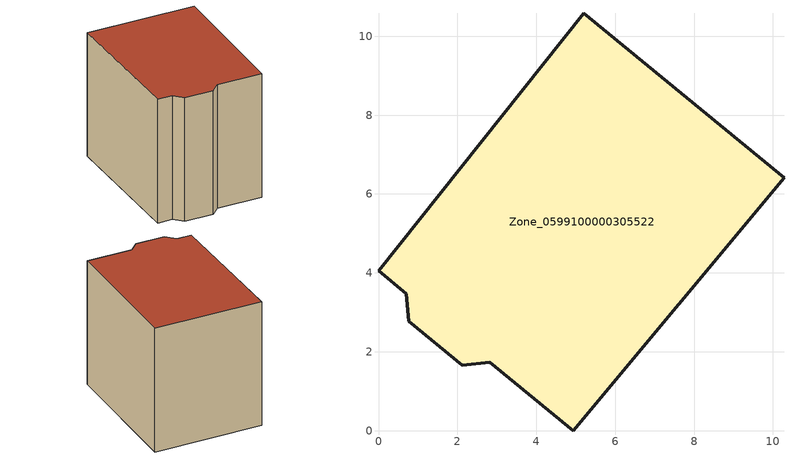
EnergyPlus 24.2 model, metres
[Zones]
Zone_0599100000305522
 floor ground (C_G): 5.21,10.58 10.28,6.42 4.94,0 2.82,1.73 2.12,1.66 0.77,2.77 0.7,3.47 0,4.05 z0
 wall outside (C_F): 0.77,2.77 2.12,1.66 2.82,1.73 4.94,0 10.28,6.42 5.21,10.58 0,4.05 0.7,3.47 0.77,2.77 z0:7.79
 roof outside (C_R): 5.21,10.58 0,4.05 0.7,3.47 0.77,2.77 2.12,1.66 2.82,1.73 4.94,0 10.28,6.42 z7.79
[BUILDING]
Pand.0599100000305522: North Axis=0; Terrain=City; Loads Convergence Tolerance Value=0.04; Temperature Convergence Tolerance Value=0.4; Solar Distribution=FullExterior; Maximum Number of Warmup Days=25; Minimum Number of Warmup Days=1
[Site:Location]
Rotterdam.The.Hague.AP_ZH_NLD Design_Conditions: Latitude=51.96; Longitude=4.45; Time Zone=1; Elevation=-4.5
[SITE:GROUNDTEMPERATURE:BUILDINGSURFACE]
18, 18, 18, 18, 18, 18, 18, 18, 18, 18, 18, 18
[MATERIAL] Thermal Absorptance=0.9; Solar Absorptance=0.7; Visible Absorptance=0.7
Name | Roughness | Thickness | Conductivity | Density | Specific Heat
G.TI.1946 | MediumSmooth | 0.15 | 1 | 540 | 1210
F.TI.1946 | Rough | 0.3 | 0.857143 | 1920 | 840
R.TI.1946 | MediumRough | 0.2 | 0.1 | 1500 | 1000
[CONSTRUCTION]
C_G: G.TI.1946
C_F: F.TI.1946
C_R: R.TI.1946
[ZONE]
Zone_0599100000305522: Type=1; Multiplier=1; Ceiling Height=Autocalculate; Volume=Autocalculate; Floor Area=autocalculate; Part of Total Floor Area=Yes
[ZONEINFILTRATION:DESIGNFLOWRATE]
Infil_Zone_0599100000305522: Zone or ZoneList or Space or SpaceList=Zone_0599100000305522; Schedule=AlwaysOn; Design Flow Rate Calculation Method=Flow/Area; Flow Rate per Floor Area=0.003; Constant Term Coefficient=1; Temperature Term Coefficient=0; Velocity Term Coefficient=0; Velocity Squared Term Coefficient=0
[HVACTEMPLATE:ZONE:IDEALLOADSAIRSYSTEM]
Zone_0599100000305522: Maximum Heating Supply Air Temperature=50; Minimum Cooling Supply Air Temperature=13; Maximum Heating Supply Air Humidity Ratio=0.0156; Minimum Cooling Supply Air Humidity Ratio=0.0077; Heating Limit=NoLimit; Cooling Limit=NoLimit; Dehumidification Control Type=ConstantSensibleHeatRatio; Cooling Sensible Heat Ratio=0.7; Dehumidification Setpoint=60; Humidification Control Type=None; Humidification Setpoint=30; Outdoor Air Method=None; Outdoor Air Flow Rate per Person=0.00944; Outdoor Air Flow Rate per Zone Floor Area=0; Outdoor Air Flow Rate per Zone=0; Demand Controlled Ventilation Type=None; Outdoor Air Economizer Type=NoEconomizer; Heat Recovery Type=None; Sensible Heat Recovery Effectiveness=0.7; Latent Heat Recovery Effectiveness=0.65
[ZONECONTROL:THERMOSTAT]
ThermostatControl_Zone_0599100000305522: Zone or ZoneList=Zone_0599100000305522; Control Type Schedule=DualSetpointControlType; Control 1=Thermostat_Zone_0599100000305522; Temperature Difference Between Cutout And Setpoint=0
[THERMOSTATSETPOINT:DUALSETPOINT]
Thermostat_Zone_0599100000305522: Heating Setpoint Temperature Schedule=HeatingSetpoint_Zone_0599100000305522; Cooling Setpoint Temperature Schedule=CoolingSetpoint_Zone_0599100000305522
[SCHEDULE:COMPACT]
HeatingSetpoint_Zone_0599100000305522: Through: 12/31, For: AllDays, Until: 24:00, 21
CoolingSetpoint_Zone_0599100000305522: Through: 12/31, For: AllDays, Until: 24:00, 24
DualSetpointControlType: Through: 12/31, For: AllDays, Until: 24:00, 4
AlwaysOn: Through: 12/31, For: AllDays, Until: 24:00, 1
